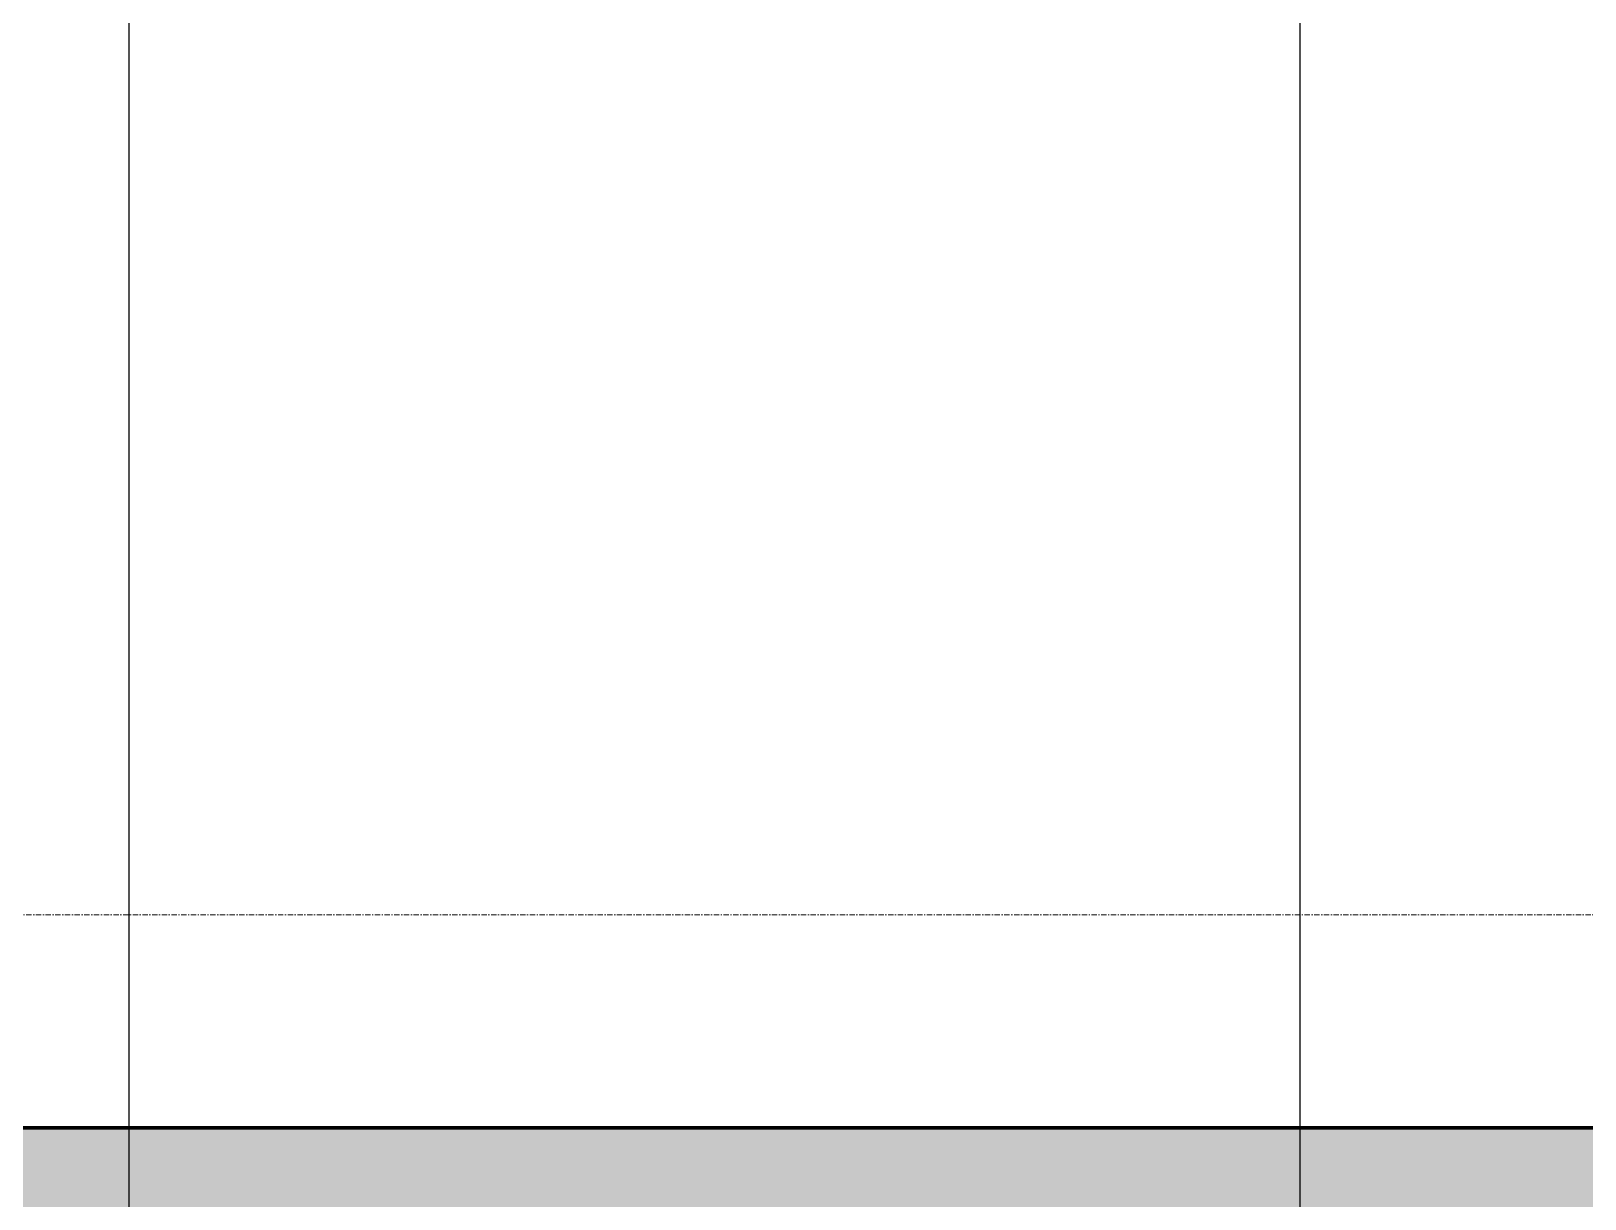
# Model space of a CAD drawing. Header units: millimetres. Extents: x -920231 to -841213, y -17301 to 22361.
# Drawn here: x -854864 to -853260, y -4614 to -3409 of the extents above; entities that cross this region are included whole.
import ezdxf

# ---------------------------------------------------------------- set-up
doc = ezdxf.new("R2010")
doc.units = ezdxf.units.MM
doc.linetypes.add('DPA_Grid _ Level 100', pattern=[10, 5.5, -1.6, 1.3, -1.6])
for name, color, linetype, lineweight in [('A-ANNO-NOTE', 3, 'Continuous', 25), ('A-ROOM-IDEN', 3, 'Continuous', 25), ('A-WALL', 5, 'Continuous', 35), ('A-WALL-PATT', 1, 'Continuous', 35), ('S-GRID', 251, 'Continuous', 9)]:
    doc.layers.add(name, color=color, linetype=linetype, lineweight=lineweight)

# ---------------------------------------------------------------- blocks, each defined once
blk = doc.blocks.new('*U1411')
at = {"layer": 'S-GRID', "linetype": 'DPA_Grid _ Level 100'}
blk.add_line((24628.5, -7900), (-48793, -7900), dxfattribs=at)

msp = doc.modelspace()

# ---------------------------------------------------------------- hatches: boundary and pattern name
at = {"layer": 'A-WALL-PATT', "lineweight": 9}
h = msp.add_hatch(dxfattribs=at)
h.set_pattern_fill('FP_1', color=256, style=0, pattern_type=2)
h.set_pattern_definition([(50, (0, 0), (728.7365, -63.75582), [76.2, -838.2]), (355, (0, 0), (-140.9716, 764.2276), [60.96, -670.56]), (100.451, (60.7, -5.3), (587.77, 700.46675), [64.76, -712.36]), (46.184, (0, 203.2), (1084.3162, -168.171), [114.3, -1257.3]), (96.636, (90.4, 189.2), (949.6099, 989.7098), [97.14, -1068.54]), (351.184, (0, 203.2), (949.6206, 989.7012), [91.44, -1005.84]), (21, (101.6, 152.4), (606.45787, -409.06057), [76.2, -838.2]), (326, (101.6, 152.4), (247.20834, 736.7529), [60.96, -670.56]), (71.451, (152.14, 118.3), (853.66825, 327.68547), [64.76, -712.36]), (37.5, (0, 0), (12.35469, 338.22012), [33.528, -628.904, 33.528, -647.192, -673.1]), (37.5, (0, 0), (12.35469, 338.22012), [-1343.152, 33.528, -639.572]), (7.5, (0, 0), (267.27887, 400.72213), [33.528, -354.584, 33.528, -613.664, -256.54]), (7.5, (0, 0), (267.27887, 400.72213), [-1035.304, 33.528, -223.012]), (327.5, (-226.57, 0), (542.36333, -22.915345), [33.528, -220.472, 33.528, -758.952, -1051.56]), (327.5, (-226.57, 0), (542.36333, -22.915345), [-1046.48, 33.528, -1018.032]), (317.5, (-328.17, 0), (592.51696, 101.7071), [33.528, -296.672, 33.528, -492.76, -746.76]), (317.5, (-328.17, 0), (592.51696, 101.7071), [-856.488, 33.528, -713.232])])
h.paths.add_polyline_path([(-846107.8, -6041), (-846107.8, -4541), (-868780.5, -4541), (-868780.5, -6041), (-847419.1, -6041)])

# ---------------------------------------------------------------- linework, layer by layer
at = {"layer": 'A-ANNO-NOTE'}
msp.add_line((-854763.3, 3324.6), (-854763.3, -9727.5), dxfattribs=at)
at = {"layer": 'A-ROOM-IDEN'}
msp.add_line((-853554.3, -2522.9), (-853554.3, -6592.6), dxfattribs=at)
at = {"layer": 'A-WALL', "color": 7, "lineweight": 70}
msp.add_line((-868780.5, -4541), (-850766.3, -4541), dxfattribs=at)

# ---------------------------------------------------------------- block references
msp.add_blockref('*U1411', (-870082.4, 3579))

doc.saveas('drawing.dxf')
